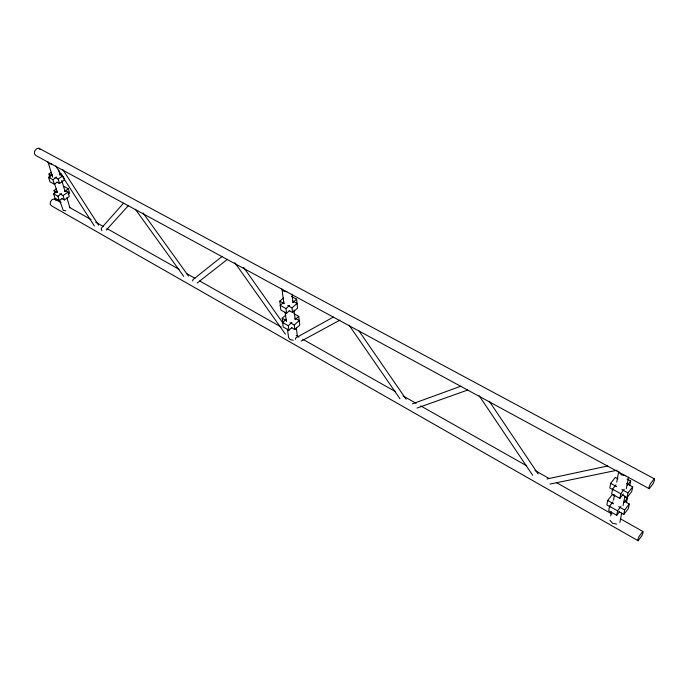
<?xml version="1.0" encoding="UTF-8"?>
<svg xmlns="http://www.w3.org/2000/svg" width="689" height="689" viewBox="0 0 689 689"><rect width="100%" height="100%" fill="white"/><g stroke="black" fill="none" stroke-linecap="round" stroke-linejoin="round"><path stroke-width="1.03" d="M614.838 495.968L612.314 494.564L607.672 500.464L606.897 504.977L610.247 506.863M617.93 478.812L615.355 477.408L610.643 483.342L609.834 488.01L613.253 489.905M612.952 501.893L609.515 506.277L608.723 510.782L616.741 515.303L619.583 511.634M616.018 484.772L612.538 489.19L611.711 493.849L619.885 498.388L623.347 493.953M610.687 515.983L611.444 511.763M613.529 500.162L614.476 494.883M616.75 482.231L618.636 471.681M616.741 515.303L617.577 510.807L621.004 506.398M619.885 498.388L620.755 493.729L624.225 489.285M619.902 522.374L621.711 512.883M623.114 505.511L624.923 496.02M626.335 488.647L628.54 477.055M618.713 511.617L623.803 514.485L624.673 509.981L629.281 503.995L624.174 501.161M621.883 494.676L627.076 497.553L627.972 492.885L632.657 486.865L626.577 483.54M626.482 502.712L627.352 498.19L624.673 496.709M629.772 485.711L630.676 481.025L627.033 479.044M629.281 503.995L628.394 508.508L623.803 514.485M632.657 486.865L631.735 491.533L627.076 497.553M295.409 339.324L295.831 337.843L333.381 317.078M192.584 280.948L193.032 279.588L222.194 256.342M623.967 502.565L627.352 498.19M627.24 485.426L630.676 481.025M123.477 203.246L101.653 227.809L101.188 229.067L101.92 230.72M106.252 230.092L128.257 205.753M61.054 202.618L54.491 198.914L52.192 199.5L50.426 201.808L50.228 204.487L51.718 205.951L638.1 540.744L641.89 535.672L643.13 532.519L642.811 531.443L620.324 518.731M642.811 531.443L639.004 536.524L637.764 539.694L638.1 540.744M649.253 488.699L653.215 483.506L654.55 480.078L654.249 478.777L38.911 148.256L36.483 148.764L34.639 151.149L34.45 153.992L36.035 155.628L649.253 488.699L648.926 487.424L650.261 483.979L654.249 478.777M291.473 327.637L294.84 329.531L299.749 325.087L299.181 320.557L294.961 318.215M294.84 329.531L294.255 325.001L299.181 320.557M286.254 319.24L282.602 322.504L283.231 327.025L288.915 330.229L291.826 327.611M288.915 330.229L288.303 325.708L291.955 322.426M295.116 319.584L298.733 316.329L293.85 313.624M282.852 322.788L282.214 318.266L285.737 315.131M289.216 310.644L292.627 312.539L297.614 308.078L297.028 303.41L292.747 301.076M292.627 312.539L292.024 307.871L297.028 303.41M283.911 302.118L280.199 305.391L280.854 310.05L286.615 313.245L289.569 310.618M286.615 313.245L285.978 308.586L289.69 305.296M292.911 302.445L296.589 299.181L291.636 296.485M280.475 305.813L279.82 301.153L283.403 298.01M197.2 282.99L227.404 259.34M62.019 198.63L64.396 199.965L69.288 196.468L67.996 192.085L64.818 190.319M57.273 191.223L53.639 193.798L54.982 198.165L59.263 200.585L62.156 198.518M68.185 194.212L69.623 193.187L68.332 188.812L64.034 186.435M53.639 193.798L57.928 196.21L61.571 193.626M64.723 191.378L68.332 188.812M59.9 193.807L63.087 195.59L67.996 192.085M54.819 193.135L54.018 190.517L56.472 188.777M57.066 182.223L59.469 183.55L64.439 180.053L63.379 176.453M54.913 177.297L58.126 179.062L62.286 176.143M52.261 174.713L48.566 177.288L49.944 181.775L54.267 184.178L57.213 182.111M48.566 177.288L52.907 179.691L56.601 177.099M59.805 174.86L61.269 173.835M50.064 177.607L48.971 174.016L51.46 172.284M301.222 341.107L339.927 320.118M412.341 403.866L460.769 386.236M417.034 408.052L467.728 390.026M546.963 478.958L607.638 465.997M550.02 484.083L617.129 470.217M51.718 163.973L48.988 163.586L48.032 161.975L52.665 177.228M65.834 210.791L63.19 210.378L59.779 200.62M286.865 291.671L283.515 291.102L281.939 288.992L283.963 303.754M293.316 340.185L290.086 339.608L288.57 337.489L287.416 329.058M625.681 475.651L621.323 474.79L618.644 471.836M616.603 524.079L612.469 523.218L609.946 520.298M59.9 173.8L62.311 175.118M48.971 174.016L52.157 175.773M279.82 301.153L284.066 303.487M287.744 305.511L292.024 307.871M610.643 483.342L616.664 486.658M621.891 489.534L627.972 492.885M280.199 305.391L285.978 308.586M612.538 489.19L620.755 493.729M54.018 190.517L57.17 192.283M282.214 318.266L286.4 320.609M290.026 322.641L294.255 325.001M607.672 500.464L613.58 503.771M618.705 506.639L624.673 509.981M282.602 322.504L288.303 325.708M609.515 506.277L617.577 510.807M69.486 207.38L91.026 219.567M95.711 222.211L103.204 226.448M106.959 228.567L179.088 269.339M186.581 273.576L195.013 278.339M199.698 280.983L281.198 327.051M296.192 335.526L299 337.11M302.747 339.229L395.495 391.653M402.987 395.891L416.104 403.298M420.781 405.95L526.646 465.781M535.077 470.544L549.124 478.493M556.626 482.722L611.892 513.968M54.491 198.914L55.973 200.387M38.911 148.256L39.953 149.349M143.114 212.979L188.459 276.022M135.345 209.241L183.739 276.418M234.846 262.673L285.427 334.225M243.605 267.332L283.101 323.296M358.823 330.703L406.105 399.224M349.082 325.174L399.982 398.802M479.131 395.727L532.675 475.298M489.328 401.282L538.126 473.963M55.723 165.989L94.376 225.966M62.785 169.52L98.544 225.139M52.907 179.691L54.267 184.178M57.928 196.21L59.263 200.585M54.526 183.326L57.299 192.481M58.126 179.062L59.469 183.55M63.087 195.59L64.396 199.965M58.703 170.192L60.219 175.282M61.734 180.372L65.067 191.559M66.885 197.665L69.908 207.845M285.117 312.186L286.409 321.677M291.964 294.246L293.049 302.686M294.005 310.076L295.228 319.575M296.313 328.016L297.398 336.465M296.589 299.181L297.174 303.849M298.733 316.329L299.302 320.859"/></g></svg>
